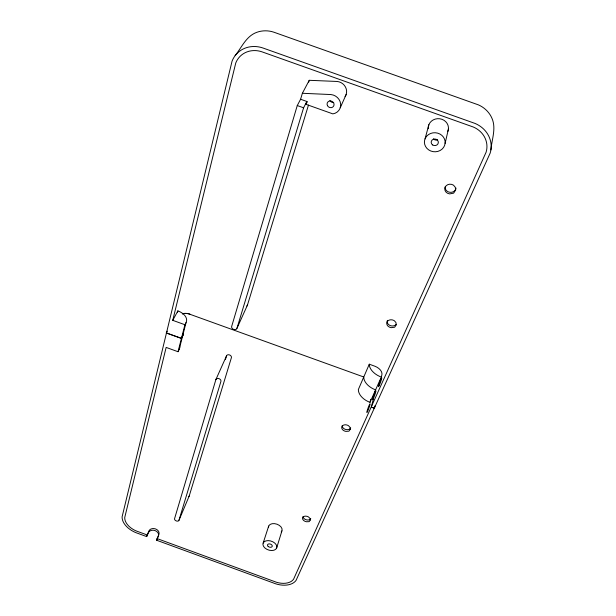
<?xml version="1.0" encoding="UTF-8"?>
<svg xmlns="http://www.w3.org/2000/svg" width="616" height="616" viewBox="0 0 616 616"><rect width="100%" height="100%" fill="white"/><g stroke="black" fill="none" stroke-linecap="round" stroke-linejoin="round"><path stroke-width="0.92" d="M490.898 149.934C491.73 139.57 496.434 128.467 491.953 118.287C489.381 112.258 484.353 107.438 478.363 104.859L274.074 32.271C268.484 30.315 262.216 30.3 256.656 32.371C246.146 36.182 241.626 47.524 235.143 55.617M445.106 143.366A10.38 9.525 4.7 0 0 430.546 133.503A10.38 9.525 4.7 0 0 428.705 149.904A10.38 9.525 4.7 0 0 445.106 143.366L448.417 129.091M172.75 320.335L177.878 310.887A13.013 8.262 13.9 0 1 186.047 322.607L184.931 324.74L172.75 320.335L235.766 62.971A23.647 21.252 44.3 0 1 255.224 50.581A23.485 21.098 44.4 0 1 262.308 51.952L473.311 127.019A23.685 21.552 -0.5 0 1 486.132 152.137L293.532 579.294A15.87 10.018 17.9 0 1 276.268 582.189L157.103 538.592L158.82 534.657A5.321 4.25 13.4 0 0 155.563 528.936A5.321 4.25 13.4 0 0 148.864 531.015L146.654 536.59L136.683 532.94A18.249 11.504 23.7 0 1 133.572 531.593A18.565 11.704 23.7 0 1 122.099 516.832L232.063 61.146A27.812 24.994 44.3 0 1 254.947 46.516A27.35 24.578 44.4 0 1 263.24 48.102L475.136 123.469A27.843 25.341 -0.5 0 1 490.19 153.068L296.034 580.441A18.657 11.781 17.9 0 1 275.745 583.829L156.633 540.247L157.103 538.592M381.319 377.092L381.882 374.79A9.124 5.706 23.5 0 0 374.744 366.173L369.284 364.202L358.358 389.512A14.722 9.417 24 0 0 370.008 402.348L381.319 377.092L379.656 376.415A15.069 9.325 23.7 0 1 369.354 365.38L369.284 364.202M373.558 398.105A4.712 0.416 -70.1 0 1 373.373 396.527A4.712 0.416 -70.1 0 1 375.937 390.814A4.712 0.416 -70.1 0 1 373.558 398.105L371.332 407.099L374.451 408.231L375.106 405.536M177.431 312.705L177.878 310.887M375.021 392.184L375.598 389.866A14.892 9.379 23.9 0 1 363.756 376.992L188.889 313.898A8.986 5.69 14.5 0 0 182.328 313.837M370.008 402.348L370.401 400.8M147.109 534.934L137.152 531.292A15.67 9.879 23.7 0 1 132.779 529.183A15.785 9.956 23.7 0 1 124.725 517.555L166.143 347.416L178.032 351.721L181.427 338.415L182.944 335.258M167.236 331.2L166.305 332.948L181.443 338.361L184.931 324.74M178.032 351.721L179.141 349.557L182.544 336.274M181.443 338.361L182.559 336.213L186.047 322.607M425.048 138.854L428.859 124.725M215.87 379.618L174.567 518.695A2.341 1.502 22.5 0 0 176.33 520.943A2.341 1.502 22.5 0 0 178.963 520.304L189.22 495.949L231.393 357.711A2.61 1.963 23.9 0 0 229.522 354.939A2.61 1.963 23.9 0 0 226.495 355.94L215.87 379.618A2.687 1.979 23.8 0 1 218.965 378.624A2.687 1.979 23.8 0 1 220.913 381.443L178.963 520.304M345.091 96.627A10.056 9.402 32 0 0 345.484 87.049A10.056 9.402 32 0 0 337.091 81.458L309.247 80.303L302.371 93.278L300.593 99.245L297.266 105.544L231.678 326.395A2.818 2.171 24.6 0 0 233.695 329.437A2.818 2.171 24.6 0 0 236.968 328.305L247.455 305.089L308.485 105.051M225.394 359.613L226.495 355.94M308.693 82.144L309.247 80.303M236.968 328.305L303.588 107.8L306.845 101.471L300.593 99.245M302.371 93.278L330.884 94.548A10.31 9.548 30.8 0 1 340.648 103.958A10.31 9.548 30.8 0 1 332.856 113.883L305.983 104.312L306.845 101.471M276.623 548.063A7.184 4.643 18.5 0 0 268.075 540.617A7.184 4.643 18.5 0 0 264.972 548.055A7.184 4.643 18.5 0 0 276.623 548.063L281.905 530.953M263.14 543.135L268.661 526.118M179.141 349.557L179.549 348.541A12.705 8.331 13.6 0 0 179.718 346.361M156.633 540.247L158.351 536.313A5.313 4.25 13.3 0 0 155.101 530.599A5.313 4.25 13.3 0 0 148.41 532.671L146.654 536.59M340.248 107.761L346.177 94.425M305.983 104.312L307.245 101.84M190.013 314.191L188.896 313.844A8.986 5.69 14.5 0 0 182.344 313.775M297.266 105.544L303.588 107.8M166.305 332.948L181.427 338.415M371.332 407.099L374.451 408.231M310.764 518.564A4.043 2.71 17.1 0 1 306.398 519.827A4.043 2.71 17.1 0 1 303.034 516.493M350.697 427.851A4.435 3.249 15.7 0 1 345.799 429.498A4.435 3.249 15.7 0 1 342.196 425.664M268.437 527.319A7.053 4.643 18.4 0 1 277.046 524.216A7.053 4.643 18.4 0 1 281.219 531.985M189.22 495.949A2.287 1.502 22.5 0 1 188.712 496.565M370.701 399.268A8.909 5.76 23.6 0 1 370.593 400.03M183.152 334.134A12.859 8.301 13.7 0 1 182.559 336.213M456.04 188.103A5.49 4.874 4.2 0 1 450.011 192.323A5.49 4.874 4.2 0 1 445.129 186.91M395.988 324.555A4.882 3.927 12.9 0 1 389.828 325.394A4.882 3.927 12.9 0 1 387.402 320.382M333.733 102.472A3.534 3.28 31.2 0 1 329.899 100.554M437.614 139.794A3.557 3.272 4.1 0 1 433.402 138.854M428.266 128.736A10.126 9.379 3 0 1 439.786 118.765A10.126 9.379 3 0 1 447.801 131.47M247.455 305.089A2.733 2.148 24.8 0 1 246.793 305.998M310.318 520.012L309.132 521.66L306.391 521.744A4.05 2.71 17.1 0 1 302.664 517.594A4.05 2.71 17.1 0 1 308.493 516.932L309.887 518.326L310.318 520.012M350.335 429.144L348.949 431.162L345.876 431.4A4.443 3.249 15.7 0 1 341.895 426.611A4.443 3.249 15.7 0 1 348.402 425.625L349.903 427.204L350.335 429.144M396.319 324.732L394.679 327.212L391.214 327.666A4.897 3.927 12.9 0 1 386.971 322.083A4.897 3.927 12.9 0 1 394.278 320.674L395.895 322.476L396.319 324.732M455.671 189.974L453.669 193.131L449.68 193.909A5.498 4.874 4.3 0 1 445.129 187.233A5.498 4.874 4.3 0 1 453.499 185.177L455.27 187.279L455.671 189.974M367.737 411.065A4.659 0.408 -70.2 0 0 370.101 403.819A4.659 0.408 -70.2 0 0 367.598 409.401A4.659 0.408 -70.2 0 0 367.737 411.065M268.191 546.454A2.487 1.609 18.5 0 0 272.21 546.446A2.487 1.609 18.5 0 0 269.246 543.882A2.487 1.609 18.5 0 0 268.191 546.454M379.371 385.185A4.766 0.431 -70.1 0 0 381.758 377.831A4.766 0.431 -70.1 0 0 379.133 383.691A4.766 0.431 -70.1 0 0 379.371 385.185M327.473 105.683A3.565 3.303 30.8 0 0 333.533 106.283A3.565 3.303 30.8 0 0 330.684 100.947A3.565 3.303 30.8 0 0 327.473 105.683M432.671 144.96A3.588 3.296 4.7 0 0 438.33 142.681A3.588 3.296 4.7 0 0 433.279 139.285A3.588 3.296 4.7 0 0 432.671 144.96"/></g></svg>
